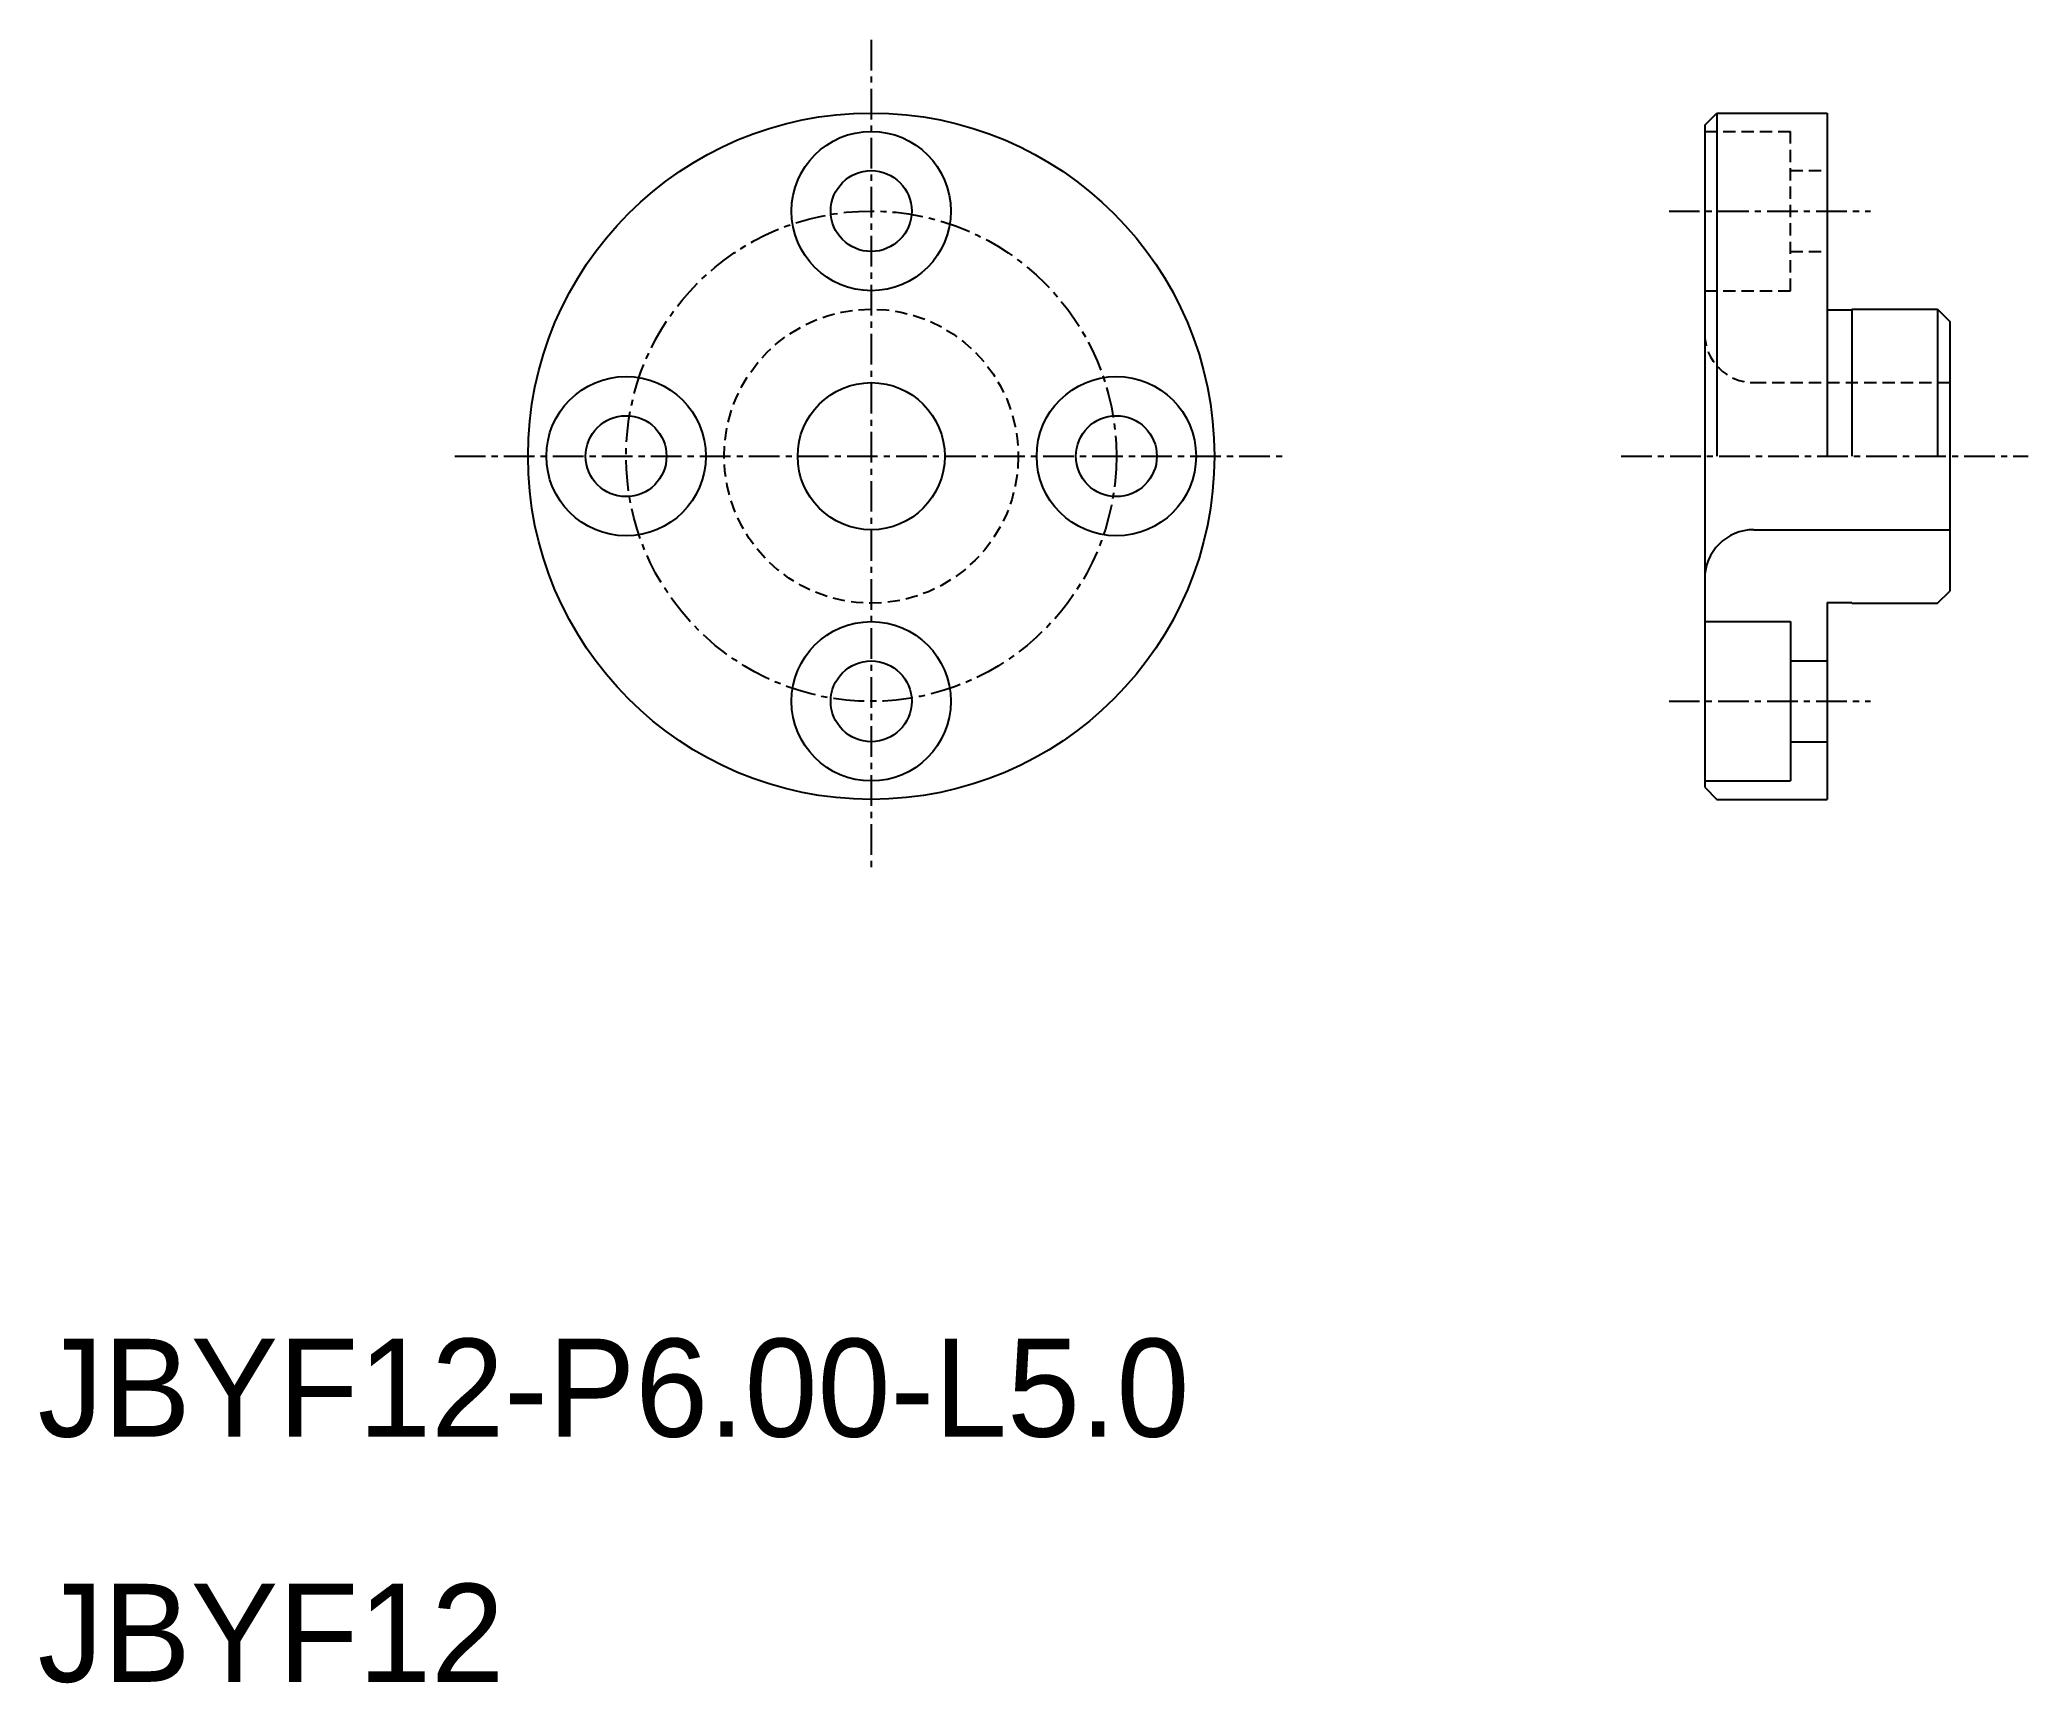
# Model space of a CAD drawing. Extents: x 10.1 to 91.2, y 9.9 to 77.
import ezdxf

# ---------------------------------------------------------------- set-up
doc = ezdxf.new("R2010")
doc.units = 0
doc.linetypes.add('CENTER', pattern=[2, 1.25, -0.25, 0.25, -0.25])
doc.linetypes.add('DASHED', pattern=[0.75, 0.5, -0.25])
doc.layers.get('0').update_dxf_attribs({"linetype": 'CONTINUOUS'})
doc.layers.add('CENTER', color=1, linetype='CENTER')

msp = doc.modelspace()

# ---------------------------------------------------------------- linework, layer by layer
at = {"color": 7, "linetype": 'CONTINUOUS'}
for p, q in [((78, 73.5), (78.5, 74)), ((78.5, 74), (78.5, 60)), ((78.5, 74), (83, 74)), ((79.625, 74), (79.625, 74)), ((80.75, 74), (80.75, 74)), ((83, 74), (83, 60)), ((78, 73.5), (78, 46.5)), ((83, 65.975), (84, 65.975)), ((84, 66), (84, 60)), ((84, 66), (87.5, 66)), ((87.5, 66), (87.5, 60)), ((87.5, 66), (88, 65.5)), ((88, 65.5), (88, 54.5)), ((80, 57), (88, 57)), ((87.5, 54), (88, 54.5)), ((83, 54.025), (83, 46)), ((83, 54.025), (84, 54.025)), ((84, 54.025), (84, 54)), ((84, 54), (87.5, 54)), ((78, 53.25), (81.5, 53.25)), ((81.5, 53.25), (81.5, 46.75)), ((81.5, 51.65), (83, 51.65)), ((81.5, 48.35), (83, 48.35)), ((78, 46.75), (81.5, 46.75)), ((78, 46.5), (78.5, 46)), ((78.5, 46), (83, 46))]:
    msp.add_line(p, q, dxfattribs=at)
at = {"color": 3, "linetype": 'DASHED'}
for p, q in [((78, 73.25), (81.5, 73.25)), ((81.5, 66.75), (81.5, 73.25)), ((81.5, 71.65), (83, 71.65)), ((81.5, 68.35), (83, 68.35)), ((78, 66.75), (81.5, 66.75)), ((80, 63), (88, 63))]:
    msp.add_line(p, q, dxfattribs=at)
at = {"color": 7, "linetype": 'CONTINUOUS'}
for centre, radius in [((44, 60), 14), ((44, 70), 3.25), ((44, 70), 1.65), ((34, 60), 3.25), ((44, 60), 3), ((54, 60), 3.25), ((34, 60), 1.65), ((54, 60), 1.65), ((44, 50), 3.25), ((44, 50), 1.65)]:
    msp.add_circle(centre, radius, dxfattribs=at)
at = {"color": 3, "linetype": 'DASHED'}
msp.add_circle((44, 60), 6, dxfattribs=at)
msp.add_arc((80, 65), 2, 180, 270, dxfattribs=at)
at = {"color": 7, "linetype": 'CONTINUOUS'}
msp.add_arc((80, 55), 2, 90, 180, dxfattribs=at)
at = {"layer": 'CENTER', "color": 1, "linetype": 'CENTER'}
for p, q in [((44, 76.988), (44, 43.012)), ((76.543, 70), (84.761, 70)), ((27.012, 60), (60.988, 60)), ((74.587, 60), (91.196, 60)), ((76.543, 50), (84.761, 50))]:
    msp.add_line(p, q, dxfattribs=at)
msp.add_circle((44, 60), 10, dxfattribs=at)

# ---------------------------------------------------------------- texts
at = {"color": 7, "linetype": 'CONTINUOUS'}
for s, p in [('JBYF12-P6.00-L5.0', (10, 20)), ('JBYF12', (10, 10))]:
    msp.add_text(s, height=4, dxfattribs=at).set_placement(p)

doc.saveas('drawing.dxf')
